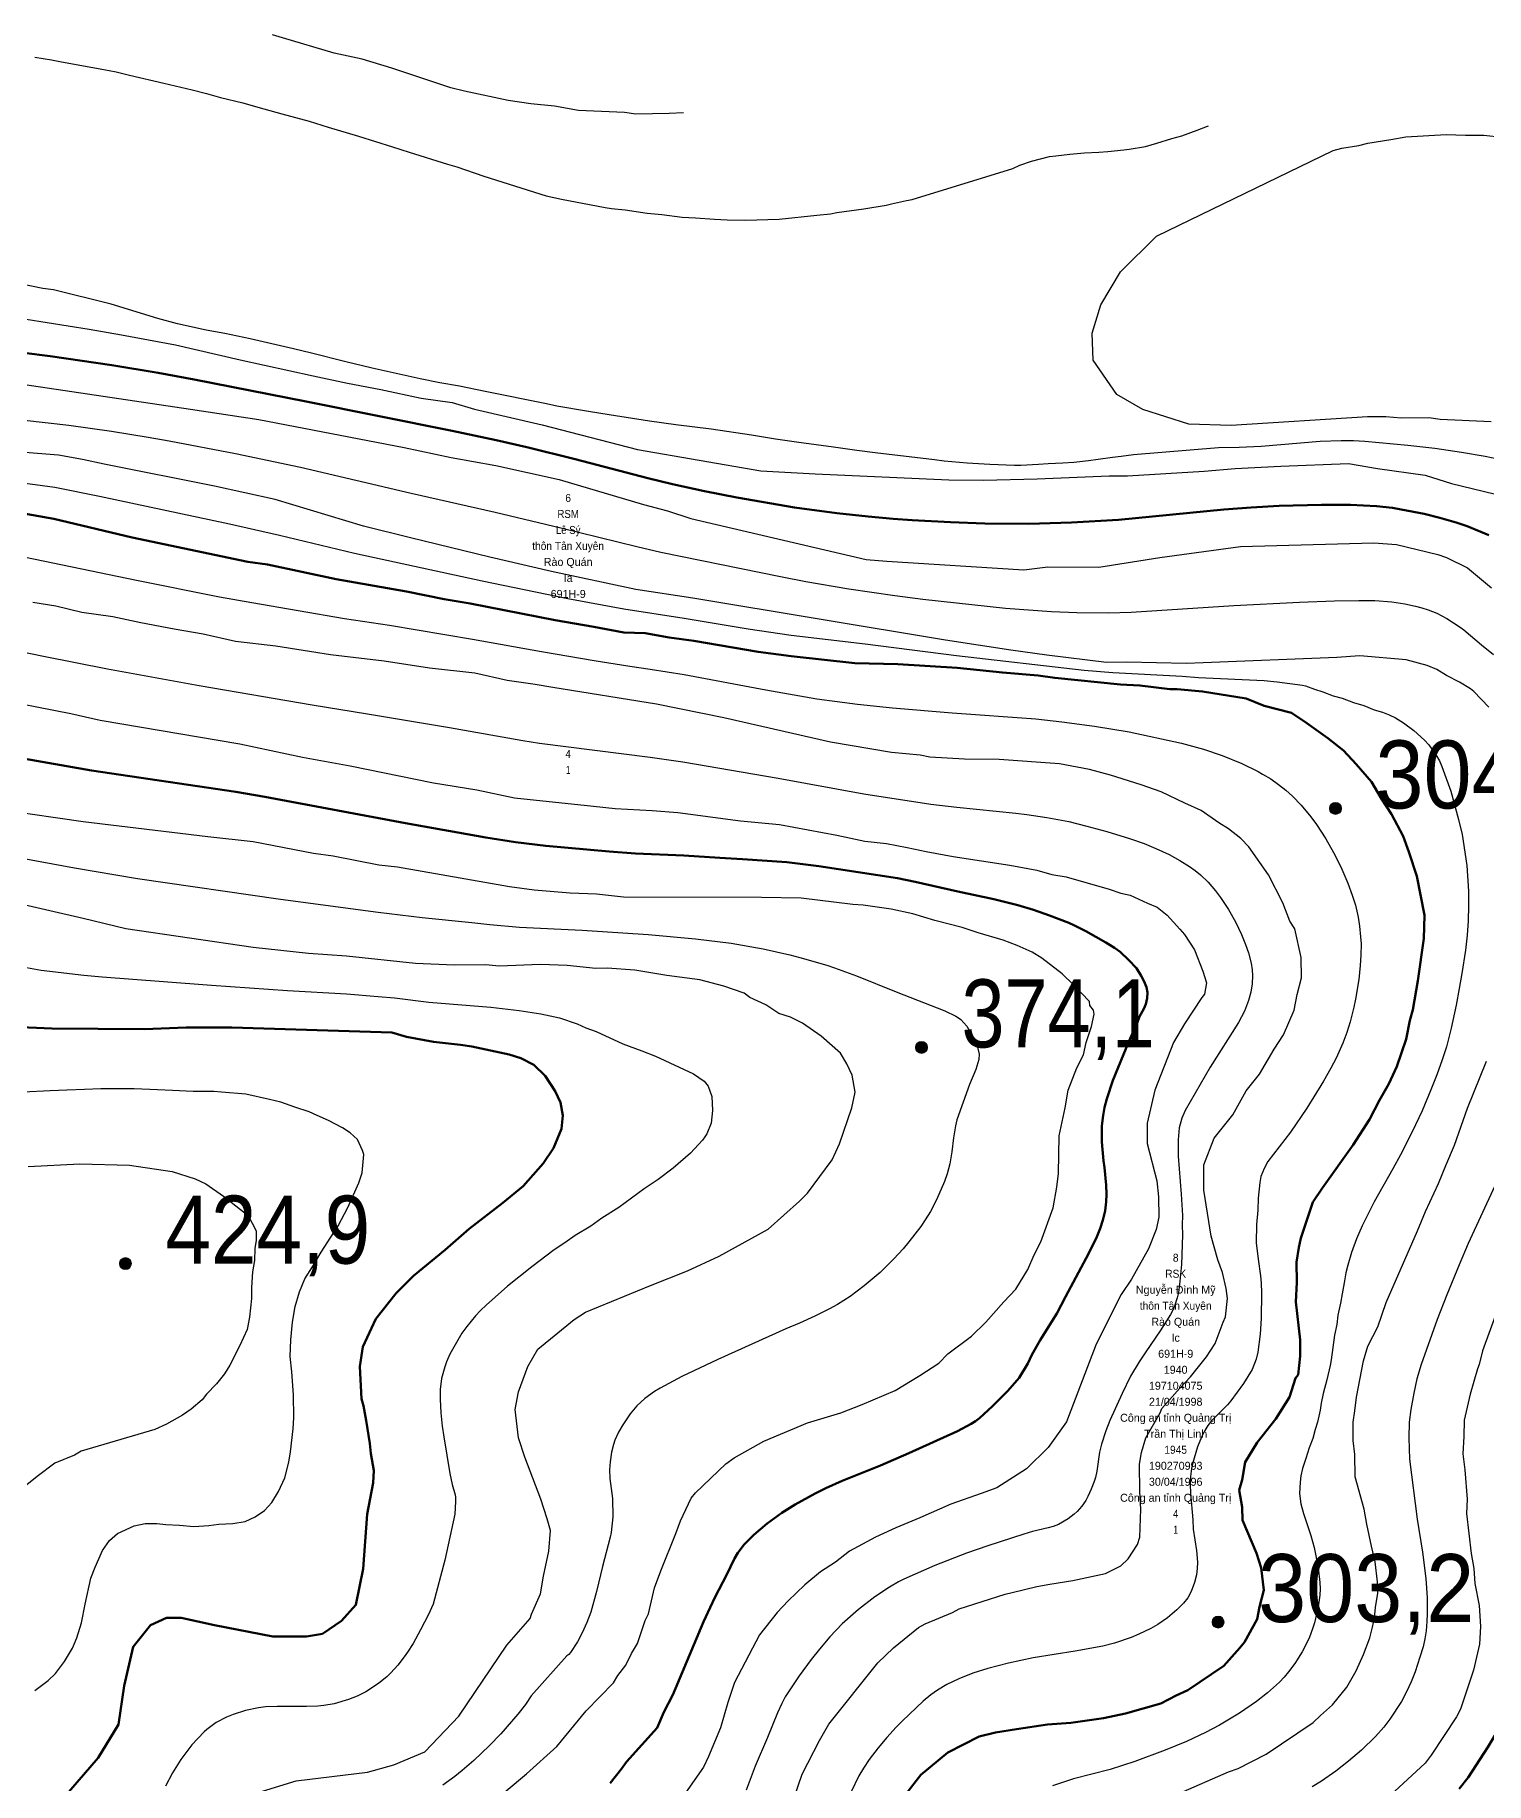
# Model space of a CAD drawing. Header units: metres. Extents: x 549268 to 556659, y 1838059 to 1844558.
# Drawn here: x 551896.4 to 552259.2, y 1842345.5 to 1842782.4 of the extents above; entities that cross this region are included whole.
import ezdxf
from ezdxf.enums import TextEntityAlignment as Align

# ---------------------------------------------------------------- set-up
doc = ezdxf.new("R2010")
doc.units = ezdxf.units.M
doc.header["$LTSCALE"] = 0.8
for name, color, linetype, lineweight in [('1', 7, 'Continuous', 25), ('2', 7, 'Continuous', 53), ('5', 7, 'Continuous', 13)]:
    doc.layers.add(name, color=color, linetype=linetype, lineweight=lineweight)
doc.layers.add('15', color=7, linetype='Continuous')

msp = doc.modelspace()

# ---------------------------------------------------------------- hatches: boundary and pattern name
at = {"layer": '5'}
for points in [[(552223.03, 1842589.09, 1), (552220.03, 1842589.09, 1)], [(552119.53, 1842529.36, 1), (552116.53, 1842529.36, 1)], [(551920.5, 1842475.3, 1), (551917.5, 1842475.3, 1)], [(552193.69, 1842385.7, 1), (552190.69, 1842385.7, 1)]]:
    msp.add_hatch(color=256, dxfattribs=at).paths.add_polyline_path(points)

# ---------------------------------------------------------------- linework, layer by layer
at = {"layer": '1'}
for points in [[(552058.55, 1842762.96), (552054.96, 1842762.81), (552046.6, 1842762.61), (552043.75, 1842763.05), (552032.26, 1842763.52), (552026.29, 1842764.61), (552020.38, 1842765.2), (552014.69, 1842766.08), (552003.76, 1842768.38), (552000.35, 1842769.26), (551985.56, 1842774.18), (551978.19, 1842776.38), (551971.16, 1842777.87), (551958.27, 1842781.73), (551955.72, 1842782.44)], [(551896.31, 1842776.88), (551900.47, 1842776.26), (551902.62, 1842775.81), (551913.11, 1842773.92), (551914.95, 1842773.53), (551916.68, 1842773.23), (551919.97, 1842772.41), (551928.58, 1842770.4), (551935.66, 1842768.71), (551939.25, 1842767.83), (551942.76, 1842766.83), (551948.31, 1842765.47), (551952.12, 1842764.41), (551958.1, 1842762.7), (551964.9, 1842760.88), (551969.65, 1842759.43), (551977.3, 1842757.11), (551985.79, 1842754.49), (551989.93, 1842753.17), (551999.55, 1842750.18), (552001.83, 1842749.44), (552008.58, 1842747.12), (552024.21, 1842742.22), (552028, 1842741.36), (552038.91, 1842739.32), (552040.53, 1842739.1), (552043.97, 1842738.7), (552049.45, 1842737.93), (552053.09, 1842737.55), (552058.15, 1842736.93), (552061.56, 1842736.72), (552066.29, 1842736.36), (552069.4, 1842736.22), (552074, 1842736.15), (552082.45, 1842736.42), (552091.82, 1842737.39), (552095.28, 1842737.69), (552096.83, 1842738.06), (552103.62, 1842738.94), (552109.2, 1842739.88), (552110.56, 1842740.23), (552114.25, 1842741.05), (552115.72, 1842741.32), (552140.88, 1842749.09), (552142.58, 1842749.88), (552145.56, 1842750.92), (552150.02, 1842752.03), (552151.59, 1842752.21)], [(552151.59, 1842752.21), (552155.14, 1842752.62), (552158.8, 1842752.94), (552162.36, 1842753.15), (552164.64, 1842753.31), (552168.58, 1842753.76), (552169.96, 1842753.92), (552174.07, 1842754.59), (552176.87, 1842755.41), (552180.64, 1842756.53), (552183.15, 1842757.22), (552186.98, 1842758.66), (552189.56, 1842759.65), (552189.82, 1842759.76)], [(552244.83, 1842686.72), (552237.97, 1842686.69), (552234.13, 1842687.01), (552229.55, 1842687), (552195.42, 1842684.85), (552184.87, 1842685.15), (552173.38, 1842688.84), (552166.87, 1842692.53), (552160.97, 1842701.13), (552160.66, 1842707.89), (552162.83, 1842714.95), (552167.8, 1842723.25), (552176.8, 1842732.15), (552220.92, 1842753.6), (552223.14, 1842754.11), (552227.38, 1842754.85), (552229.61, 1842755.36), (552235.35, 1842756.27), (552239.08, 1842756.95), (552249.17, 1842757.59), (552254.02, 1842757.39), (552258.59, 1842757.4), (552263.22, 1842756.92)], [(552123.71, 1842675.88), (552121.28, 1842676.2), (552106.4, 1842677.99), (552101.85, 1842678.56), (552096.06, 1842679.4), (552087.34, 1842680.6), (552081.56, 1842681.43), (552075.56, 1842682.44), (552065.42, 1842683.87), (552056.61, 1842684.96), (552050.02, 1842685.9), (552039.96, 1842687.45), (552034.77, 1842688.35), (552026.84, 1842689.64), (552024.27, 1842690.24), (552008.96, 1842693.28), (552002.51, 1842694.64), (551997.63, 1842695.48), (551992.72, 1842696.51), (551980.65, 1842699.12), (551974.07, 1842700.76), (551965.55, 1842702.88), (551961.03, 1842703.96), (551950.16, 1842706.51), (551943.83, 1842707.78), (551939.14, 1842708.64), (551931.98, 1842710.21), (551927.13, 1842711.56), (551915.45, 1842715.11), (551900.97, 1842718.74), (551898.34, 1842719.04), (551893.12, 1842720.14)], [(551894.16, 1842711.38), (551909.95, 1842708.86), (551917.98, 1842707.5), (551931.48, 1842704.98), (551947.66, 1842701.24), (551965.91, 1842697.23), (551974.5, 1842695.42), (551982.81, 1842693.83), (551992.97, 1842691.68), (552000.72, 1842690.54), (552006.25, 1842688.88), (552023.21, 1842684.98), (552047.04, 1842678.82), (552077.89, 1842673.45), (552091.44, 1842672.72), (552124.9, 1842671.21), (552133.54, 1842671.18), (552146.98, 1842671.45), (552164.93, 1842672.23), (552169.5, 1842672.25), (552188.67, 1842673.43), (552196.48, 1842674.07), (552207.85, 1842674.61), (552224.8, 1842675.28), (552232.05, 1842674.07), (552243.93, 1842672.38), (552250.52, 1842670.34), (552261.23, 1842667.76)], [(551891.57, 1842695.38), (551935.25, 1842688.94), (551952.32, 1842686.32), (551988.69, 1842679.3), (552000.41, 1842676.83), (552011.57, 1842674.81), (552027.47, 1842671.29), (552048.51, 1842665.06), (552054.54, 1842663.46), (552060.34, 1842661.59), (552104.2, 1842651.36), (552109.33, 1842650.93), (552143.63, 1842648.76), (552149.65, 1842649.45), (552162.36, 1842649.38), (552177.63, 1842651.84), (552197.79, 1842654.6), (552231.13, 1842655.47), (552236.82, 1842655.05), (552247.16, 1842652.58), (552249.28, 1842651.8), (552254.56, 1842649.26), (552260.57, 1842644.2)], [(551893.76, 1842686.16), (551904.83, 1842684.89), (551915.48, 1842683.42), (551924.7, 1842681.94), (551929.94, 1842681.01), (551946.52, 1842677.84), (551962.73, 1842674.42), (551990.44, 1842667.88), (552011.41, 1842663.15)], [(552260.45, 1842685.71), (552247.68, 1842686.28), (552244.83, 1842686.72)], [(552262.14, 1842676.37), (552258.96, 1842677.09), (552253.04, 1842678.07), (552246.39, 1842679.04), (552239.63, 1842679.85), (552228.88, 1842680.85), (552226.05, 1842680.99), (552222.96, 1842681), (552217.7, 1842680.78), (552202.97, 1842679.58), (552197.45, 1842679.29), (552192.25, 1842679.2), (552171.02, 1842677.5), (552167.98, 1842677.05), (552165.81, 1842676.8), (552162.18, 1842676.29), (552159.82, 1842676.02), (552156.07, 1842675.59), (552153.4, 1842675.38), (552149.72, 1842675.26), (552147.25, 1842675.08), (552142.89, 1842674.78), (552141.3, 1842674.8), (552135.08, 1842675.08), (552129.45, 1842675.44), (552123.71, 1842675.88)], [(552124.05, 1842631.12), (552060.84, 1842641.67), (552046.62, 1842643.86), (552025.53, 1842648.3), (552010.13, 1842651.88), (551990.26, 1842656.72), (551978.49, 1842659.69), (551956.39, 1842666.31), (551941.27, 1842669.66), (551913.71, 1842675.14), (551908.24, 1842676.3), (551902.27, 1842677.39), (551874.83, 1842679.59)], [(551890.87, 1842670.83), (551901.33, 1842669.43), (551912.48, 1842667.15), (551945.02, 1842660.26), (551957.54, 1842657.42), (551963.76, 1842655.87), (551976.27, 1842652.92), (552008.19, 1842645.99), (552029.64, 1842641.54), (552043.61, 1842638.95), (552058.72, 1842636.63), (552074.71, 1842634.02), (552085.43, 1842632.42), (552103.93, 1842630.23), (552126.8, 1842627.34)], [(552011.41, 1842663.15), (552027.88, 1842659.25), (552046.88, 1842654.55), (552052.84, 1842653.19), (552082.74, 1842647.05), (552089.11, 1842645.82), (552099.86, 1842643.99), (552111.33, 1842642.32), (552118.37, 1842641.42), (552139.01, 1842639.14), (552150.5, 1842638.3), (552156.84, 1842638.06), (552164.73, 1842638.02), (552170.46, 1842638.16), (552196.08, 1842639.78), (552212.56, 1842640.63), (552221.3, 1842640.98), (552227.34, 1842641.09), (552231.33, 1842641.06), (552235.61, 1842640.71), (552238.84, 1842640.24), (552241.53, 1842639.68), (552243.13, 1842639.26), (552244.68, 1842638.76), (552246.83, 1842637.9), (552249.41, 1842636.6), (552252.72, 1842634.42), (552253.64, 1842633.74), (552258.04, 1842629.95), (552261.05, 1842627.55)], [(551891.57, 1842652.42), (551921.74, 1842646.14), (551942.49, 1842642.02), (551950.56, 1842640.54), (551973.74, 1842636.56), (551985, 1842634.88), (552005.75, 1842631.43), (552023.03, 1842628.31), (552036.22, 1842626.05), (552045.08, 1842624.65), (552050.15, 1842623.93), (552058.67, 1842622.55), (552079.09, 1842618.72), (552091.87, 1842616.53), (552102.05, 1842615.14), (552110.81, 1842614.24), (552125.69, 1842612.99), (552146.63, 1842611.48), (552153.12, 1842610.75), (552161.29, 1842609.65), (552169.92, 1842608.22), (552183.01, 1842605.41), (552188.55, 1842603.87), (552193.23, 1842602.33), (552198.08, 1842600.3), (552202.2, 1842598.29), (552203.27, 1842597.69), (552205.33, 1842596.46), (552207.31, 1842595.09), (552209.09, 1842593.66), (552210.75, 1842592.19), (552212.96, 1842589.95), (552215.36, 1842587.03), (552216.79, 1842585.05), (552219.1, 1842581.51), (552221.04, 1842578.12), (552222.87, 1842574.47), (552224.59, 1842570.42), (552225.73, 1842567.4), (552226.52, 1842564.93), (552227.19, 1842561.94), (552227.57, 1842559.63), (552227.82, 1842556.98), (552227.92, 1842555.21), (552227.89, 1842552.44), (552227.72, 1842549.81), (552227.35, 1842546.3), (552226.56, 1842541.43), (552226.14, 1842539.45), (552225.17, 1842535.76), (552224.35, 1842533.12), (552223.36, 1842530.41), (552221.68, 1842526.66), (552220.36, 1842524.14), (552218.51, 1842520.91), (552214.36, 1842514.18), (552210.31, 1842508.16), (552204.6, 1842500.82), (552203.66, 1842499.12), (552202.87, 1842497.09), (552202.6, 1842495.58), (552202.19, 1842491.66), (552202.12, 1842488.67), (552201.8, 1842485.07), (552201.71, 1842480.5), (552202.17, 1842476.4), (552202.77, 1842472.25), (552202.94, 1842470.45), (552203.04, 1842467.98), (552202.98, 1842461.57), (552202.68, 1842457.71), (552202.11, 1842453.19), (552201.67, 1842451.41)], [(552117.73, 1842602.4), (552110.54, 1842603.1), (552095.25, 1842605.67), (552068.64, 1842611.77), (552051.73, 1842615.17), (552025.85, 1842619.32), (552021.44, 1842620.09), (552014.47, 1842621.07), (552006.38, 1842622.94), (551995.05, 1842624.18), (551983.67, 1842625.93), (551970.29, 1842627.45), (551956.56, 1842629.69), (551946.52, 1842630.83), (551938.43, 1842632.69), (551931.18, 1842633.9), (551922.87, 1842635.49), (551915.84, 1842636.97), (551908.09, 1842638.11), (551901.56, 1842639.65), (551895.87, 1842640.53)], [(551887.06, 1842629.49), (551898.49, 1842627.14), (551914.49, 1842624.03), (551937.46, 1842619.82), (551965.66, 1842614.95), (551979.52, 1842612.77), (552000.03, 1842609.33), (552018.39, 1842606.04), (552022.54, 1842605.41), (552050.15, 1842601.88), (552058.38, 1842600.73), (552082.21, 1842596.7), (552103.59, 1842592.71), (552120.37, 1842590.2), (552126.88, 1842589.37), (552141.57, 1842587.95), (552144.4, 1842587.61), (552149.34, 1842586.86), (552154.82, 1842585.8), (552159.34, 1842584.7), (552164.4, 1842583.3), (552170.02, 1842581.58), (552173.68, 1842580.29), (552176.65, 1842579.07), (552179.91, 1842577.57), (552182.63, 1842576.12), (552185.03, 1842574.6), (552186.46, 1842573.58), (552187.81, 1842572.49), (552189.69, 1842570.68), (552191.56, 1842568.48), (552192.81, 1842566.8), (552194.8, 1842563.81), (552196.5, 1842560.72), (552198.02, 1842557.61), (552199.07, 1842555.07), (552199.82, 1842552.97), (552200.46, 1842550.38), (552200.7, 1842548.73), (552200.78, 1842547.36), (552200.71, 1842545.21), (552200.37, 1842543.16), (552199.81, 1842541.1), (552198.78, 1842538.39), (552197.28, 1842535.57), (552190.22, 1842524.42), (552183.95, 1842513.56)], [(552259.87, 1842614.39), (552256.12, 1842618.29), (552255.28, 1842618.95), (552252.54, 1842620.67), (552249.3, 1842622.33), (552246.84, 1842623.83), (552244.44, 1842624.83), (552239.2, 1842626.26), (552227.65, 1842627.22), (552221.86, 1842626.81), (552188.46, 1842625.53), (552184.17, 1842625.3), (552169.39, 1842625.64), (552164.32, 1842625.57), (552149.37, 1842627.41), (552140.34, 1842628.66), (552124.05, 1842631.12)], [(552126.8, 1842627.34), (552158.7, 1842623.69), (552165.87, 1842623.08), (552183.18, 1842622.12), (552187.26, 1842621.81), (552203.74, 1842621.07), (552206.99, 1842620.75), (552213.28, 1842619.89), (552214.03, 1842619.72), (552216.26, 1842618.89), (552218.35, 1842618.26), (552220.94, 1842617.23), (552223.24, 1842616.64), (552226.04, 1842615.55), (552228.64, 1842614.8), (552231.18, 1842613.78), (552233.31, 1842613.12), (552234.98, 1842612.45), (552236.5, 1842611.73), (552238.55, 1842610.5), (552241.12, 1842608.56), (552243.82, 1842606.17), (552244.84, 1842605.01), (552246.82, 1842602.26), (552247.52, 1842601.01), (552248.15, 1842599.59), (552250.39, 1842593.37), (552252.31, 1842586.35), (552253.17, 1842582.58), (552254.35, 1842574.8), (552254.8, 1842568.43), (552254.82, 1842564.77), (552254.7, 1842561.01), (552254.43, 1842557.38), (552254, 1842553.68), (552253.13, 1842547.83), (552252.48, 1842544.09), (552251.71, 1842539.94), (552250.49, 1842534.13), (552249.27, 1842529.46), (552248.22, 1842526.22), (552246.88, 1842522.48), (552245.41, 1842518.72), (552243.24, 1842513.53), (552240.74, 1842508.24), (552237.79, 1842502.52), (552235.88, 1842499), (552231.23, 1842490.74), (552228.2, 1842484.78), (552226.79, 1842481.47), (552225.53, 1842478.11), (552224.59, 1842474.9), (552224.14, 1842473), (552223.74, 1842470.51), (552223.16, 1842467.77), (552222.8, 1842465.4), (552222.15, 1842462.39), (552221.85, 1842460.07), (552221.31, 1842457.42), (552220.47, 1842451.3), (552220.18, 1842449.84), (552219.34, 1842446.3), (552218.41, 1842442.88), (552217.91, 1842440.4), (552217.68, 1842438.64), (552217.07, 1842435.67), (552216.45, 1842433.88), (552215.87, 1842431.61), (552214.92, 1842429.3), (552214.11, 1842426.58), (552213.26, 1842424.1), (552212.88, 1842422.23), (552212.68, 1842420.68), (552212.56, 1842417.87), (552212.87, 1842415.3), (552213.5, 1842412.86), (552215.34, 1842407.37), (552216.18, 1842404.37), (552217.23, 1842399.23), (552217.65, 1842395.61), (552217.7, 1842393.99), (552217.64, 1842392.46), (552217.22, 1842389.49), (552216.28, 1842385.55), (552215.8, 1842383.98), (552215.02, 1842381.94), (552214.05, 1842379.86), (552213.21, 1842378.3), (552211.38, 1842375.38), (552209.82, 1842373.23), (552208.71, 1842371.92), (552207.52, 1842370.71), (552204.56, 1842368.03), (552201.81, 1842365.82), (552197.56, 1842362.91), (552192.53, 1842359.93), (552189.03, 1842358.1), (552184.26, 1842355.87), (552178.91, 1842353.7), (552171.34, 1842350.89), (552165.18, 1842348.88)], [(551884.81, 1842616.85), (551905.34, 1842612.85), (551912.65, 1842611.14), (551947.62, 1842605.24), (551963.25, 1842601.94), (551975.18, 1842599.75), (551996, 1842595.53), (552006.87, 1842593.72), (552016.25, 1842591.75), (552036.05, 1842589.69), (552041.46, 1842589.04), (552050.66, 1842588.57), (552057.07, 1842588.04), (552072.8, 1842586.02), (552082.56, 1842585.11), (552096.84, 1842582.42), (552103.87, 1842580.94), (552109.28, 1842580.29), (552114.47, 1842579.36), (552119.16, 1842578.37), (552125.91, 1842577.11), (552140.13, 1842574.93), (552146.88, 1842573.67), (552150.57, 1842572.56), (552154.19, 1842571.96), (552164.97, 1842568.88), (552167.87, 1842567.94), (552170.21, 1842567.44), (552174.51, 1842565.39), (552176.91, 1842564.4), (552179.43, 1842562.4), (552182.62, 1842558.95), (552183.79, 1842557.56), (552186.26, 1842553.78), (552188.39, 1842548.44), (552189.24, 1842545.48), (552188.8, 1842542.64), (552188.14, 1842541.8), (552183.81, 1842535.21), (552181.04, 1842530.57), (552176.33, 1842518.66), (552174.44, 1842510.39), (552174.44, 1842505.33), (552176.86, 1842496.04), (552177.32, 1842492.03), (552177.39, 1842486.96), (552176.73, 1842483.83), (552174.74, 1842479.03), (552170.53, 1842471.43), (552167.92, 1842467.58), (552161.72, 1842455.18), (552154.25, 1842435.75), (552149.67, 1842429.36), (552144.28, 1842424.02), (552136.86, 1842419.3), (552132.96, 1842417.84), (552125.38, 1842415.2), (552117.64, 1842411.77), (552111.58, 1842409.3), (552106.51, 1842406.94), (552100.05, 1842403.4), (552096.55, 1842400.72), (552092.77, 1842398.25), (552088.82, 1842395), (552084.71, 1842390.98), (552081.98, 1842388.12), (552077.54, 1842382.53)], [(552086.08, 1842341.64), (552088.18, 1842347.72), (552092.56, 1842356.1), (552094.89, 1842360.18), (552107.1, 1842375.55), (552110.99, 1842379.3), (552117.28, 1842384.34), (552118.95, 1842385.29), (552125.74, 1842388.1), (552127.41, 1842389.05), (552138.94, 1842392.66), (552140.67, 1842393.11), (552146.85, 1842394.58), (552150.08, 1842395.21), (552155.82, 1842396.12), (552164.01, 1842397.82), (552167.85, 1842399.78), (552169.69, 1842401.51), (552172.07, 1842405.09), (552172.62, 1842406.93), (552172.83, 1842413.89), (552172.59, 1842418.36), (552172.56, 1842425.22), (552173, 1842428.07), (552174.1, 1842431.75), (552177.71, 1842438.01), (552178.09, 1842439.07), (552182.59, 1842444.15), (552185.32, 1842447.01), (552189.31, 1842452.04), (552191.48, 1842455.33), (552193.41, 1842460.64), (552194.02, 1842461.98), (552194.51, 1842466.61), (552194.22, 1842469.11), (552193.26, 1842473.07), (552192.13, 1842476.24), (552190.44, 1842482.15), (552188.62, 1842493.63), (552188.65, 1842499.98), (552191.2, 1842506.63), (552195.86, 1842512.5), (552199.24, 1842518.47), (552202.57, 1842522.67), (552206.18, 1842528.92), (552208.56, 1842532.5), (552211.16, 1842538.64), (552211.99, 1842542.55), (552213.03, 1842546.73), (552212.96, 1842551.81), (552211.37, 1842558.99), (552210.14, 1842560.88), (552208.34, 1842565.51), (552204.75, 1842572.46), (552199.88, 1842579.53), (552197.86, 1842581.58), (552194.79, 1842584.03), (552192.33, 1842585.53), (552187.92, 1842588.58), (552183.9, 1842590.4), (552177.98, 1842593.28), (552172.95, 1842595), (552165.31, 1842597.42), (552160.06, 1842598.86), (552152.53, 1842600.28), (552137.42, 1842601.35), (552128.77, 1842601.37), (552120.07, 1842601.9), (552117.73, 1842602.4)], [(551982.35, 1842574.91), (551970.91, 1842577.16), (551966, 1842577.87), (551950.94, 1842580.72), (551939.62, 1842581.96), (551908.44, 1842585.76), (551888.8, 1842588.6)], [(551892.26, 1842576.8), (551906.27, 1842574.23), (551922.03, 1842571.57), (551957.75, 1842566.38), (551982.2, 1842563.15), (551993.22, 1842561.79), (552005.63, 1842560.59), (552010.08, 1842560.06), (552017.5, 1842559.4), (552033.21, 1842558.67), (552049.71, 1842557.56), (552061.5, 1842556.51), (552070.44, 1842555.42), (552078.41, 1842554.01), (552085.14, 1842552.5), (552087.58, 1842551.87), (552094.33, 1842549.88), (552096.24, 1842549.24), (552101.81, 1842547.29), (552111.72, 1842543.23), (552123.87, 1842538.54), (552126.64, 1842537.17), (552127.26, 1842536.76), (552127.83, 1842536.33), (552129.37, 1842534.63), (552130.47, 1842532.79), (552131.95, 1842529.77), (552132.43, 1842527.65), (552132.35, 1842526.36), (552131.6, 1842523.84), (552130.05, 1842520.09), (552126.84, 1842511.26), (552126.5, 1842509.78), (552126.05, 1842506.76), (552125.65, 1842503.27), (552125.13, 1842500.22), (552124.45, 1842497.75), (552123.76, 1842495.81), (552121.79, 1842491.27), (552120.25, 1842488.34), (552118.98, 1842486.25), (552117.85, 1842484.59), (552114.88, 1842480.73), (552113.41, 1842479.03), (552111.08, 1842476.53), (552107.67, 1842473.11), (552103.72, 1842469.72), (552100.15, 1842467.12), (552097.01, 1842465.1), (552094.99, 1842463.99), (552091.32, 1842462.15), (552087.53, 1842460.45), (552084.13, 1842459.03), (552067.07, 1842451.33), (552058.13, 1842447.1), (552052.7, 1842444.19), (552051.31, 1842443.35), (552048.88, 1842441.56), (552046.89, 1842439.75)], [(552008.6, 1842338.82), (552019.28, 1842347.8), (552026.86, 1842354.59), (552034.22, 1842363.51), (552041.06, 1842370.48), (552042.11, 1842372.38), (552044.11, 1842374.9), (552045.55, 1842377.86), (552047.05, 1842380.31), (552048.93, 1842386.12), (552049.76, 1842387.74), (552051.3, 1842394.27), (552052.84, 1842398.51), (552056.61, 1842407.83), (552057.77, 1842411.02), (552060.42, 1842416.66), (552061.53, 1842418.05), (552069.09, 1842425.27), (552071.21, 1842426.78), (552078.61, 1842430.93), (552089.52, 1842435.48), (552097.88, 1842437.97), (552103.22, 1842440.1), (552111.46, 1842443.59), (552117.64, 1842447.34), (552122.37, 1842450.42), (552124.65, 1842452.72), (552130.49, 1842457.2), (552134.15, 1842460.67), (552138.65, 1842465.75), (552141.6, 1842468.89), (552144.59, 1842473.8), (552146.2, 1842477.54), (552147.86, 1842480.78), (552150.95, 1842489.27), (552151.88, 1842494.46), (552152.26, 1842497.8), (552152.46, 1842507.23), (552153.94, 1842514.26), (552154.7, 1842518.66), (552156.86, 1842524.25), (552158.52, 1842527.48), (552159.18, 1842530.61), (552160.51, 1842534.57), (552161.17, 1842537.7), (552161.05, 1842538.7), (552160.15, 1842539.87), (552160.04, 1842540.87), (552156.01, 1842544.98), (552153.16, 1842547.71), (552148.13, 1842551.7), (552145.67, 1842553.2), (552141.93, 1842554.81), (552138.47, 1842556.19), (552132.16, 1842558.01), (552128.2, 1842559.33), (552121.39, 1842561.09), (552115.87, 1842562.75), (552110.4, 1842563.9), (552103.42, 1842564.88), (552100.86, 1842565.1), (552087.97, 1842566.67), (552078.05, 1842566.81), (552043.48, 1842566.92), (552036.79, 1842567.67), (552030.15, 1842567.93), (552021.17, 1842568.68), (552014.98, 1842569.5), (551986.98, 1842574.42), (551982.35, 1842574.91)], [(551951.13, 1842342.77), (551961.7, 1842346.01), (551979.55, 1842348.18), (551986.11, 1842349.98), (551993.82, 1842353.31), (552002.31, 1842362.15), (552014.38, 1842379.94), (552019.05, 1842385.24), (552020.16, 1842386.64), (552020.54, 1842387.7), (552022.76, 1842392.78), (552023.52, 1842397.19), (552024.84, 1842403.44), (552025.27, 1842408.57), (552024.42, 1842411.52), (552022.85, 1842416.42), (552018.85, 1842426.89), (552017.28, 1842431.79), (552016.47, 1842438.81), (552017.24, 1842443.22), (552019.56, 1842449.58), (552022.11, 1842453.94), (552031.17, 1842461.33), (552034.01, 1842463.18), (552050.27, 1842469.87), (552059.51, 1842473.47), (552067.47, 1842477.17), (552079.66, 1842483.9), (552087.5, 1842490.9), (552089.56, 1842492.91), (552095.72, 1842501.24), (552097.54, 1842505.26), (552100.58, 1842514.25), (552101.4, 1842518.15), (552100.67, 1842522.39), (552099.32, 1842525.28), (552097.75, 1842527.9), (552092.94, 1842532.18), (552088.24, 1842535.45), (552085.29, 1842536.89), (552082.38, 1842537.83), (552079.09, 1842539.99), (552075.07, 1842541.82), (552073.67, 1842542.93), (552068.64, 1842544.64), (552062.62, 1842546.24), (552054.36, 1842547.33), (552046.33, 1842548.69), (552039.41, 1842549.17), (552036.63, 1842549.11), (552029.43, 1842549.81), (552022.8, 1842550.06), (552012.43, 1842549.64), (552009.08, 1842550.02), (552001.22, 1842549.88), (551991.52, 1842550.3), (551974.28, 1842552.14), (551964.8, 1842552.83), (551950.91, 1842554.29), (551919.12, 1842559.03), (551908.4, 1842561.62), (551890.66, 1842565.69)], [(551886.84, 1842550.63), (551897.92, 1842548.67), (551908.57, 1842547.41), (551913.15, 1842546.96), (551928.5, 1842545.87)], [(551928.5, 1842545.87), (551940.48, 1842544.91), (551959.5, 1842543.6), (551974.3, 1842542.74), (551982.14, 1842542.11), (551986.25, 1842541.73), (551994.88, 1842540.68), (552010.31, 1842539.41), (552017.41, 1842538.56), (552022.83, 1842537.75), (552027.51, 1842536.76), (552031.97, 1842535.21), (552034.12, 1842534.28), (552036.7, 1842533.36), (552043.32, 1842530.23), (552048.1, 1842528.51), (552051.48, 1842527.19), (552061.01, 1842522.72), (552063.67, 1842520.91), (552064.66, 1842519.7), (552065.58, 1842517.1), (552065.78, 1842513.61), (552065.45, 1842510.38), (552064.37, 1842507.76), (552063.85, 1842506.97), (552063.24, 1842506.15), (552060.26, 1842502.96), (552055.94, 1842499.14), (552052.17, 1842496.33), (552048.72, 1842493.98), (552042.38, 1842489.38), (552038.09, 1842486.69), (552035.37, 1842484.71), (552031.43, 1842482.36), (552028.85, 1842480.5), (552026.15, 1842478.75), (552020.59, 1842474.54), (552014.49, 1842469.64), (552009.18, 1842464.95), (552007.74, 1842463.56), (552006.54, 1842462.23), (552004.36, 1842459.59), (552003.12, 1842457.91), (552000.09, 1842452.68), (551999.27, 1842450.73), (551998.84, 1842449.48), (551998.05, 1842446.62), (551997.7, 1842443.85), (551997.69, 1842441.39), (551997.88, 1842437.99), (551998.21, 1842434.71), (551998.59, 1842431.97), (552000.1, 1842422.83), (552000.71, 1842420.11), (552001.44, 1842417.52), (552001.52, 1842416.93), (552001.54, 1842415.85), (552001.34, 1842412.64), (551998.85, 1842401.19), (551995.95, 1842390.22), (551994.8, 1842387.56), (551992.79, 1842383.76), (551990.9, 1842380.39), (551989.53, 1842378.16), (551988.71, 1842376.98), (551987.12, 1842374.93), (551985.37, 1842373.03), (551984.33, 1842372.05), (551982.33, 1842370.42), (551980.24, 1842368.98), (551979.07, 1842368.28), (551976.94, 1842367.21), (551974.75, 1842366.33), (551971.14, 1842365.3), (551968.62, 1842364.87), (551967.13, 1842364.72), (551964.26, 1842364.59), (551956.89, 1842364.62), (551953.99, 1842364.5), (551952.29, 1842364.27), (551949.05, 1842363.6), (551945.89, 1842362.62), (551944.29, 1842361.97), (551941.71, 1842360.61), (551939.32, 1842358.84), (551938.65, 1842358.26), (551935.58, 1842354.98), (551932.83, 1842351.37), (551930.73, 1842348.04), (551929.03, 1842344.72)], [(552182.2, 1842342.78), (552194.78, 1842348.28), (552197.23, 1842349.07), (552204.19, 1842352.66), (552215.99, 1842360.62), (552217.82, 1842362.35), (552220.82, 1842364.99), (552224.38, 1842369.46), (552226.7, 1842373.54), (552228.53, 1842377.56), (552230.08, 1842381.8), (552230.79, 1842384.42), (552231.29, 1842386.76), (552231.5, 1842389.33), (552232.1, 1842392.96), (552232.04, 1842395.74), (552231.47, 1842400.76), (552230.5, 1842404.71), (552229.37, 1842410.17), (552228.69, 1842413.91), (552226.49, 1842422.04), (552226.36, 1842427.62), (552225.96, 1842431.13), (552225.94, 1842435.7), (552226.38, 1842438.54), (552226.76, 1842441.89), (552228.51, 1842450.98), (552229.62, 1842454.67), (552232.11, 1842459.53), (552234.21, 1842465.61), (552242.07, 1842483.53), (552244.06, 1842488.34), (552247.32, 1842495.32), (552249.09, 1842499.84), (552251.31, 1842504.92), (552254.57, 1842514.19), (552259.32, 1842525.91)], [(551896.33, 1842368.57), (551899.67, 1842371.14), (551901.47, 1842372.87), (551903.76, 1842375.81), (551905.73, 1842379.21), (551906.8, 1842381.74), (551907.97, 1842385.54), (551908.9, 1842390.2), (551910.36, 1842396.69), (551911.4, 1842399.47), (551913.28, 1842403.61), (551914.99, 1842406.1), (551917.04, 1842407.87), (551921.21, 1842409.78), (551923.92, 1842410.37), (551926.82, 1842410.35), (551929.12, 1842410.13), (551932.55, 1842409.93), (551936.12, 1842409.62), (551939.88, 1842409.84), (551942.36, 1842410.15), (551945.87, 1842410.33), (551948.96, 1842410.84), (551951.46, 1842412.04), (551953.79, 1842413.59), (551955.56, 1842415.58), (551957.24, 1842418.31), (551958.82, 1842421.79), (551959.85, 1842425.7), (551960.28, 1842428.28), (551960.95, 1842434.04), (551961.11, 1842436.83), (551961.03, 1842442.5), (551960.56, 1842448.25), (551960.21, 1842452.11), (551960.32, 1842456.29), (551960.78, 1842460.64), (551961.42, 1842464.63), (551962.48, 1842468.29), (551963.84, 1842471.49), (551965.74, 1842474.5), (551967.93, 1842478.18), (551970.37, 1842481.89), (551972.15, 1842484.76), (551974.61, 1842489.36), (551977.37, 1842495.51), (551978.19, 1842498.01), (551978.63, 1842502.6), (551978.26, 1842503.56), (551977.03, 1842506.31), (551975.18, 1842507.97), (551973.26, 1842509.25), (551969.75, 1842511.08), (551966.94, 1842512.37), (551964.94, 1842513.26), (551961.38, 1842514.45), (551957.83, 1842515.65), (551954.97, 1842516.3), (551949.12, 1842517.71), (551943, 1842518.21), (551941.09, 1842518.35), (551935.92, 1842518.34), (551930.72, 1842518.57), (551927.04, 1842518.74), (551921.2, 1842519.02), (551912.88, 1842518.99), (551908.73, 1842518.85), (551904.34, 1842518.68), (551900.19, 1842518.54), (551893.42, 1842518.2)], [(552183.95, 1842513.56), (552183.13, 1842511.68), (552182.44, 1842509.27), (552182.22, 1842506.27), (552182.17, 1842502.15), (552182.97, 1842492.66), (552183.26, 1842487.32), (552183.21, 1842484.97), (552183.29, 1842482.53), (552183.01, 1842475.13), (552182.55, 1842470.05), (552182.25, 1842468.07), (552181.94, 1842466.74), (552181.28, 1842464.65), (552180.94, 1842463.81), (552180.29, 1842462.57), (552177.72, 1842458.47), (552174.11, 1842453.28), (552172.45, 1842450.76), (552170.29, 1842447.16), (552168.19, 1842442.87), (552165.12, 1842436.08), (552164.14, 1842433.54), (552162.99, 1842430.18), (552162.52, 1842428.2), (552161.84, 1842423.41), (552161.49, 1842421.83), (552161.19, 1842420.87), (552160.47, 1842418.95), (552159.59, 1842417.06), (552159.08, 1842416.13), (552158.11, 1842414.65), (552156.98, 1842413.34), (552156.23, 1842412.66), (552154.66, 1842411.5), (552152.24, 1842410.12), (552150.93, 1842409.61), (552149.68, 1842409.25), (552145.81, 1842408.33), (552143.6, 1842407.68), (552134.59, 1842404.77), (552129.26, 1842402.91), (552121.37, 1842399.86), (552113.64, 1842396.43), (552112.28, 1842395.74), (552110, 1842394.43), (552106.37, 1842391.99), (552102.28, 1842388.87), (552098.15, 1842385.27), (552095.1, 1842381.98), (552092.56, 1842378.96), (552090.47, 1842376.33), (552087.43, 1842372.24), (552083.97, 1842367.05), (552083.1, 1842365.37), (552082.03, 1842363.04), (552079.55, 1842356.89), (552076.46, 1842349.7), (552074.19, 1842343.7)], [(551894.67, 1842499.57), (551907.55, 1842500.29), (551920.04, 1842499.94), (551930.64, 1842498.36), (551936.44, 1842496.48), (551939.12, 1842495.26), (551943.54, 1842492.21), (551949.68, 1842487.32), (551951.65, 1842483.48), (551951.66, 1842481.2), (551951.38, 1842479.13), (551951.23, 1842476.07), (551950.79, 1842473.22), (551950.47, 1842469.37), (551950.53, 1842466.58), (551950.05, 1842461.96), (551949.39, 1842458.83), (551947.56, 1842454.81), (551945.07, 1842449.95), (551943.79, 1842447.77), (551941.79, 1842445.26), (551939.29, 1842442.68), (551938.18, 1842441.29), (551935.4, 1842438.94), (551933.29, 1842437.42), (551929.23, 1842435.18), (551926.33, 1842433.83), (551907.89, 1842428.42), (551906.23, 1842427.47), (551901.38, 1842425.39), (551896.93, 1842422.08), (551894.37, 1842420.01)], [(552261.34, 1842494.78), (552254.72, 1842480.31), (552252.46, 1842475.03), (552249.39, 1842467.5), (552246.98, 1842461.33), (552242.94, 1842450.13), (552241.91, 1842446.54), (552241.11, 1842442.93), (552240.33, 1842438.87), (552239.93, 1842435.65)], [(552263.73, 1842468.33), (552258.31, 1842453.48), (552257.43, 1842450.08), (552257.04, 1842449.02), (552255.22, 1842442.71), (552253.68, 1842436.18), (552253.64, 1842432.11), (552253.38, 1842427.76), (552253.84, 1842423.75), (552254.42, 1842416.45), (552254.32, 1842412.88)], [(552201.67, 1842451.41), (552200.68, 1842448.88), (552198.54, 1842445.33), (552195.37, 1842441.05), (552194.5, 1842440.04), (552190.5, 1842435.98), (552189.65, 1842434.86), (552188.86, 1842433.6), (552188, 1842431.89), (552187.03, 1842429.49), (552185.76, 1842425.25), (552185.53, 1842424.06), (552185.29, 1842422.12), (552185.2, 1842420.06), (552185.26, 1842417.96), (552185.85, 1842411.3), (552185.98, 1842408.93), (552186.76, 1842403.62), (552187, 1842400.7), (552186.96, 1842399.11), (552186.75, 1842397.5), (552186.31, 1842395.58), (552185.47, 1842393.31), (552184.59, 1842391.78), (552183.52, 1842390.41), (552181.89, 1842388.77), (552179.52, 1842386.78), (552177.08, 1842385.09), (552175.38, 1842384.13), (552172.36, 1842382.65), (552170.41, 1842381.81), (552166.25, 1842380.46), (552163.35, 1842379.72), (552156.47, 1842378.45), (552145.93, 1842376.74), (552139.81, 1842375.42), (552134.65, 1842374.09), (552130.85, 1842372.9), (552127.38, 1842371.56), (552124.37, 1842370.09), (552122.03, 1842368.72), (552120.37, 1842367.52), (552118.46, 1842365.96), (552113.25, 1842361.03), (552111.67, 1842359.42), (552109.34, 1842356.83), (552107.22, 1842354.29), (552104.93, 1842351.32), (552103.52, 1842349.21), (552102.38, 1842347.27), (552100.46, 1842343.23)], [(552046.89, 1842439.75), (552045.18, 1842437.75), (552043.36, 1842435.05), (552042.27, 1842433.16), (552041.35, 1842431.2), (552040.98, 1842430.11), (552040.53, 1842428.14), (552040.22, 1842425.79), (552040.06, 1842423.78), (552040.1, 1842421.59), (552040.81, 1842416.6), (552040.88, 1842412.02), (552040.45, 1842408.1), (552040.22, 1842406.89), (552038.3, 1842399.58), (552036.77, 1842393.31), (552035.32, 1842388.21), (552034.38, 1842385.63), (552033.19, 1842383.02), (552032.03, 1842380.75), (552030.29, 1842378.13), (552029.87, 1842377.64), (552029.33, 1842377.25), (552020.47, 1842367.3), (552018.99, 1842365.09), (552017.11, 1842362.68), (552012.81, 1842357.76), (552009.99, 1842354.82), (552006.12, 1842351.1), (552003.21, 1842348.57), (552001.36, 1842347.09), (551998.37, 1842344.91)], [(552239.93, 1842435.65), (552239.85, 1842431.76), (552240.04, 1842426.45), (552241.94, 1842411.46), (552243.26, 1842403.19), (552244.09, 1842396.58), (552244.45, 1842391.74), (552244.49, 1842387.8), (552244.41, 1842385.82), (552244.19, 1842383.52), (552243.89, 1842381.51), (552243.43, 1842379.53), (552242.66, 1842376.9), (552241.42, 1842373.24), (552240.45, 1842370.73), (552239.3, 1842368.25), (552238.01, 1842365.88), (552235.11, 1842361.42), (552233.63, 1842359.46), (552231.52, 1842357.1), (552228.01, 1842353.72), (552224.79, 1842350.9), (552221.61, 1842348.4), (552218.04, 1842345.94), (552215.74, 1842344.52)], [(552254.32, 1842412.88), (552255.47, 1842402.85), (552256.15, 1842399.11), (552256.33, 1842395.32), (552257.46, 1842389.86), (552257.81, 1842384.57), (552257.55, 1842380.22), (552256.01, 1842373.69), (552252.81, 1842363.92), (552251.75, 1842362.02), (552245.49, 1842352.41), (552243.93, 1842350.45), (552235.2, 1842342.34)], [(552077.54, 1842382.53), (552071.28, 1842370.64), (552069.57, 1842365.61), (552067.75, 1842359.31), (552064.76, 1842352.11), (552063.54, 1842349.42), (552058.98, 1842342.99)], [(552165.18, 1842348.88), (552155.99, 1842346.5), (552150.75, 1842344.78)]]:
    msp.add_lwpolyline(points, dxfattribs=at)
at = {"layer": '2'}
for points in [[(551886.89, 1842703.82), (551900.19, 1842702.14), (551915.56, 1842699.89), (551927.19, 1842697.99), (551936.15, 1842696.35), (551964.22, 1842690.82), (552000.71, 1842683.51), (552011.7, 1842681.14), (552019.31, 1842679.36), (552031.42, 1842676.39), (552049.64, 1842671.63), (552055.77, 1842670.17), (552063.78, 1842668.42), (552071.85, 1842666.85), (552086.26, 1842664.36), (552096.86, 1842662.9), (552104.73, 1842662.04)], [(552203.72, 1842614.78), (552199.2, 1842616.55), (552188.32, 1842618.35), (552181.91, 1842618.89), (552180.12, 1842618.94), (552172.65, 1842619.86), (552167.8, 1842620.07), (552151.34, 1842621.74), (552147.22, 1842622.29), (552138.24, 1842623.04), (552126.91, 1842624.28), (552112.08, 1842625.13), (552101.37, 1842625.43), (552085.42, 1842627.16), (552077.17, 1842628.24), (552061.1, 1842630.98), (552054.91, 1842631.8), (552048.94, 1842632.89), (552043.59, 1842633.04), (552036.06, 1842634.47), (552026.46, 1842636.16), (552005.15, 1842640.33), (551998.68, 1842641.37), (551989.3, 1842643.34), (551971.67, 1842646.41), (551954.49, 1842650.03), (551949.58, 1842650.74), (551920.68, 1842656.83), (551901.1, 1842661.45), (551885.53, 1842664.25)], [(552104.73, 1842662.04), (552110.9, 1842661.46), (552115.73, 1842661.12), (552125.29, 1842660.65), (552133.85, 1842660.33), (552144.84, 1842660.21), (552155.5, 1842660.53), (552167.26, 1842661.25), (552193.58, 1842663.86), (552200.44, 1842664.35), (552207.42, 1842664.71), (552218.02, 1842664.96), (552225.25, 1842664.97), (552231.8, 1842664.66), (552235.75, 1842664.21), (552237.96, 1842663.85), (552243.69, 1842662.71), (552247.62, 1842661.77), (552251.67, 1842660.59), (552254.47, 1842659.68), (552259.9, 1842657.38)], [(552114.12, 1842342.72), (552117.89, 1842347.52), (552124.63, 1842353.12), (552132.43, 1842357.12), (552136.54, 1842358.08), (552141.78, 1842358.94), (552149.53, 1842360.08), (552155.33, 1842360.49), (552163.57, 1842361.69), (552169.03, 1842362.82), (552177.89, 1842365.36), (552181.73, 1842367.32), (552184.63, 1842368.67), (552193.58, 1842374.78), (552197.64, 1842379.3), (552198.75, 1842380.7), (552201.91, 1842386.4), (552202.57, 1842389.52), (552203.61, 1842393.71), (552202.98, 1842399.23), (552201.8, 1842402.9), (552198.31, 1842411.14), (552198.19, 1842414.43), (552197.45, 1842418.67), (552198.17, 1842421.29), (552198.93, 1842425.7), (552201.93, 1842430.61), (552206.59, 1842436.48), (552210.03, 1842441.96), (552211.52, 1842446.7), (552212.19, 1842447.54), (552212.67, 1842452.17), (552212.72, 1842456.24), (552211.63, 1842465.77), (552211.83, 1842470.62), (552211.76, 1842475.7), (552212.36, 1842479.32), (552212.86, 1842481.67), (552215.89, 1842490.65), (552218.28, 1842494.23), (552225.94, 1842505.01), (552230.04, 1842511.33), (552232.54, 1842516.19), (552234.86, 1842520.26), (552236.91, 1842524.56), (552239.18, 1842531.43), (552240.16, 1842536.12), (552240.88, 1842538.74), (552242.08, 1842545.99), (552243.66, 1842556.59), (552243.76, 1842562.44), (552241.89, 1842572.14), (552239.91, 1842578.27), (552238.45, 1842582.16), (552235.53, 1842587.67), (552233.07, 1842591.46), (552230.55, 1842595.74), (552226.74, 1842600.13), (552223.55, 1842603.58), (552219.64, 1842606.69), (552214.38, 1842610.41), (552210.53, 1842613.02), (552203.72, 1842614.78)], [(551885.72, 1842602.92), (551910.51, 1842598.61), (551946.58, 1842593.21), (551953.84, 1842591.96), (551989, 1842585.41), (552009.13, 1842581.84), (552016.55, 1842580.66), (552024.06, 1842579.72), (552039.94, 1842578.3), (552046.56, 1842577.87), (552058.57, 1842577.3), (552067.6, 1842576.71), (552073.3, 1842576.42), (552084.32, 1842575.66), (552092.37, 1842574.66), (552112, 1842571.64), (552116.41, 1842570.73), (552127.13, 1842568.3), (552136.12, 1842566.38), (552142.12, 1842564.89), (552146.02, 1842563.73), (552150.06, 1842562.37), (552154.9, 1842560.49), (552156.27, 1842559.87), (552159.15, 1842558.39), (552164.14, 1842555.57), (552166.25, 1842554.28), (552167.67, 1842553.23), (552169.9, 1842551.15), (552171.81, 1842549.13), (552172.96, 1842547.29), (552173.59, 1842546.04), (552174.25, 1842544.38), (552174.49, 1842543.11), (552174.42, 1842541.7), (552174.11, 1842540.19), (552173.6, 1842538.96), (552172.56, 1842537.08), (552172, 1842535.63), (552169.88, 1842530.86), (552165.88, 1842521.08), (552164.34, 1842516.47), (552163.82, 1842514.35), (552163.45, 1842512.33), (552163.14, 1842509.73), (552163.12, 1842505.72), (552163.52, 1842501.01)], [(551890.93, 1842534.47), (551900.63, 1842534.05), (551923.77, 1842533.9), (551934.14, 1842534.33), (551945.57, 1842534.37), (551985.61, 1842533.1), (551989.29, 1842532), (551996.04, 1842530.74), (552002.73, 1842529.98), (552005.58, 1842529.55), (552014.95, 1842527.57), (552017.86, 1842526.63), (552021.09, 1842524.97), (552023.95, 1842522.25), (552026.41, 1842518.46), (552027.76, 1842515.57), (552028.38, 1842512.34), (552028, 1842508.99), (552026.01, 1842504.19), (552023.41, 1842500.33), (552018.46, 1842494.69), (552013.35, 1842490.54), (552004.95, 1842483.99), (551998.94, 1842478.73), (551991.05, 1842472.24), (551986.71, 1842467.93), (551981.61, 1842461.5), (551978.34, 1842454.52), (551977.63, 1842449.61), (551978.05, 1842441.53), (551978.5, 1842439.8), (551979.18, 1842436.07), (551980.09, 1842430.33), (551980.38, 1842427.82), (551981.12, 1842423.59), (551980.96, 1842420.52), (551979.4, 1842412.66), (551978.45, 1842399.03), (551976.63, 1842390.01), (551972.98, 1842386.04), (551968.25, 1842382.8), (551964.24, 1842382.08), (551960.6, 1842382.08), (551955.86, 1842382.08), (551941.29, 1842384.96), (551932.91, 1842386.76), (551929.27, 1842386.76), (551925.26, 1842384.96), (551920.89, 1842379.55), (551918.7, 1842369.81), (551917.25, 1842360.08), (551912.15, 1842351.78), (551903.77, 1842342.05)], [(552163.52, 1842501.01), (552163.76, 1842499.32), (552164.19, 1842494.96), (552164.26, 1842492.65), (552164.19, 1842490.73), (552163.94, 1842488.5), (552163.4, 1842486.14), (552162.68, 1842484.06), (552161.83, 1842481.99), (552159.86, 1842477.9), (552154.03, 1842466.97), (552151.9, 1842462.83), (552147.7, 1842456.16), (552145.65, 1842452.55), (552144.64, 1842450.34), (552142.43, 1842446.79), (552139.64, 1842443.52), (552135.81, 1842439.64), (552132.49, 1842436.68), (552131.5, 1842435.92), (552130.43, 1842435.23), (552127.05, 1842433.43), (552114.88, 1842427.95), (552107.79, 1842424.86), (552098.19, 1842420.98), (552094.1, 1842419.17), (552091.4, 1842417.88), (552086.4, 1842415.11), (552083.12, 1842413.04), (552079.41, 1842410.31), (552076.11, 1842407.55), (552073.72, 1842405.09), (552072.13, 1842403.05), (552071.3, 1842401.59), (552069.28, 1842397.42), (552066.4, 1842391.99), (552065.15, 1842389.37), (552063.56, 1842385.75), (552055.82, 1842367.53), (552053.61, 1842363.15), (552051.93, 1842359.23), (552044.27, 1842350.77), (552043, 1842348.98), (552040.18, 1842345.44)], [(552270.12, 1842431.86), (552270.18, 1842428.9), (552270.38, 1842426.18), (552271.05, 1842420), (552271.71, 1842414.73), (552273.92, 1842398.81), (552274.14, 1842395.29), (552274.14, 1842393.92), (552274.02, 1842392.38), (552273.48, 1842388.21), (552272.23, 1842382.53), (552270.34, 1842376.67), (552268.64, 1842372.71), (552267.44, 1842369.63), (552264.09, 1842362.36), (552261.61, 1842357.8), (552259.63, 1842354.45), (552254.67, 1842346.88), (552252.46, 1842343.98)]]:
    msp.add_lwpolyline(points, dxfattribs=at)
at = {"layer": '5'}
for centre in [(552221.53, 1842589.09), (552118.03, 1842529.36), (551919, 1842475.3), (552192.19, 1842385.7)]:
    msp.add_circle(centre, 1.5, dxfattribs=at)

# ---------------------------------------------------------------- texts
at = {"layer": '15'}
for s, width, p in [('6', 0.95, (552029.68, 1842665.71)), ('RSM', 0.9, (552029.68, 1842661.71)), ('Lê Sý', 0.9, (552029.68, 1842657.71)), ('thôn Tân Xuyên', 0.95, (552029.68, 1842653.71)), ('4', 0.9, (552029.68, 1842601.71)), ('1', 0.75, (552029.68, 1842597.71)), ('8', 0.95, (552181.58, 1842475.78)), ('RSK', 0.95, (552181.58, 1842471.78)), ('thôn Tân Xuyên', 0.95, (552181.58, 1842463.78)), ('1945', 0.95, (552181.57, 1842427.78)), ('4', 0.9, (552181.58, 1842411.78)), ('1', 0.75, (552181.58, 1842407.78))]:
    msp.add_text(s, height=2, dxfattribs=dict(at, width=width)).set_placement(p, align=Align.CENTER)
for s, p in [('Rào Quán', (552029.68, 1842649.71)), ('Ia', (552029.68, 1842645.71)), ('691H-9', (552029.69, 1842641.71)), ('Nguyễn Đình Mỹ', (552181.58, 1842467.78)), ('Rào Quán', (552181.58, 1842459.78)), ('691H-9', (552181.58, 1842451.78)), ('Ic', (552181.58, 1842455.78)), ('1940', (552181.57, 1842447.78)), ('197104075', (552181.58, 1842443.78)), ('21/04/1998', (552181.58, 1842439.78)), ('Công an tỉnh Quảng Trị', (552181.58, 1842435.78)), ('Trần Thị Linh', (552181.58, 1842431.78)), ('190270993', (552181.58, 1842423.78)), ('30/04/1996', (552181.58, 1842419.78)), ('Công an tỉnh Quảng Trị', (552181.58, 1842415.78))]:
    msp.add_text(s, height=2, dxfattribs=at).set_placement(p, align=Align.CENTER)
at = {"layer": '5'}
for s, width, p in [('304,4', 0.95, (552231.53, 1842589.09)), ('374,1', 0.85, (552128.03, 1842529.36)), ('424,9', 0.9, (551929, 1842475.3)), ('303,2', 0.95, (552202.19, 1842385.7))]:
    msp.add_text(s, height=17, dxfattribs=dict(at, width=width)).set_placement(p)

doc.saveas('drawing.dxf')
